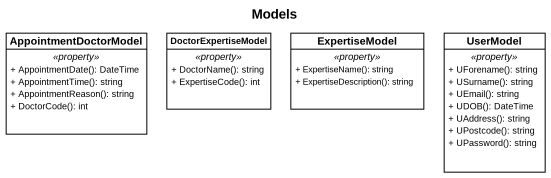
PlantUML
@startuml
title Models
hide circle
hide empty members
skinparam classAttributeIconSize 0
class AppointmentDoctorModel {
  .. <<property>> ..
  + AppointmentDate(): DateTime
  + AppointmentTime(): string
  + AppointmentReason(): string
  + DoctorCode(): int
}
class DoctorExpertiseModel {
  .. <<property>> ..
  + DoctorName(): string
  + ExpertiseCode(): int
}
class ExpertiseModel {
  .. <<property>> ..
  + ExpertiseName(): string
  + ExpertiseDescription(): string
}
class UserModel {
  .. <<property>> ..
  + UForename(): string
  + USurname(): string
  + UEmail(): string
  + UDOB(): DateTime
  + UAddress(): string
  + UPostcode(): string
  + UPassword(): string
}
@enduml
